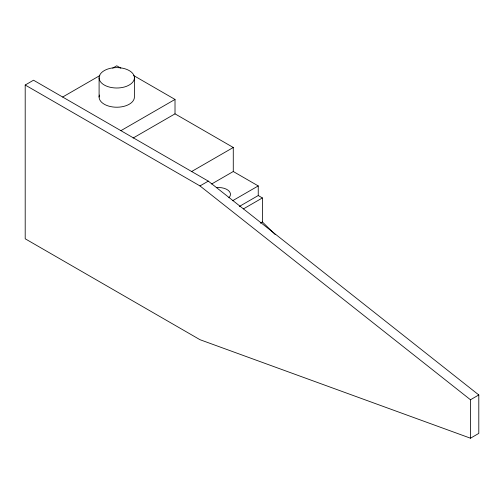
<?xml version="1.0" encoding="UTF-8"?>
<svg xmlns="http://www.w3.org/2000/svg" width="504" height="504" viewBox="0 0 504 504"><rect width="100%" height="100%" fill="white"/><g stroke="black" fill="none" stroke-linecap="round" stroke-linejoin="round"><path stroke-width="0.76" d="M25.2 85.018L33.522 80.212L208.303 181.125L478.8 394.953L478.8 433.396L470.478 438.203L199.981 339.696L25.2 238.789L25.2 85.018L199.981 185.926L470.478 399.76L470.478 438.203M62.654 97.033L99.849 75.556M112.694 68.141L116.752 65.797L120.815 68.147M120.916 130.668L175.014 99.433L175.014 113.847L233.276 147.489L233.276 171.511L258.243 185.926L258.243 195.539L239.306 206.47M133.088 138.058L175.014 113.847M191.344 171.694L233.276 147.489M199.981 185.926L208.303 181.125M211.636 184.004L233.276 171.511M232.546 200.762L258.243 185.926M243.47 208.87L262.401 197.94L262.401 221.968L275.279 234.625M260.373 223.14L262.401 221.968M470.478 399.76L478.8 394.953M133.686 75.575L175.014 99.433M258.243 195.539L262.401 197.94M134.41 77.811A17.653 10.193 0 0 1 107.925 86.638A17.653 10.193 0 0 1 107.925 68.985A17.653 10.193 0 0 1 134.41 77.811L134.41 97.033A17.653 10.193 0 0 1 115.019 107.176A17.653 10.193 0 0 1 99.439 95.042M99.099 77.811L99.099 97.033M216.411 187.671A11.768 6.798 0 0 1 228.274 190.38A11.768 6.798 0 0 1 228.904 197.738"/></g></svg>
